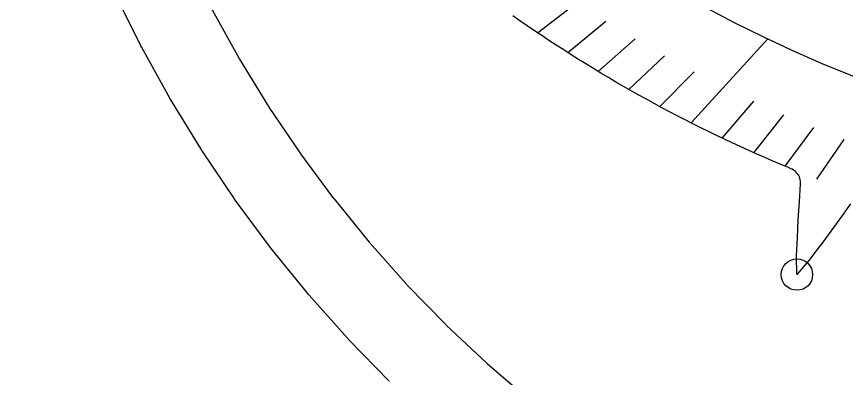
# Model space of a CAD drawing. Header units: millimetres. Extents: x -31.9 to 31.9, y -31.9 to 31.9.
# Drawn here: x -21.04 to -7.79, y -15.29 to -9.53 of the extents above; entities that cross this region are included whole.
import ezdxf

# ---------------------------------------------------------------- set-up
doc = ezdxf.new("R2010")
doc.units = ezdxf.units.MM
for name, color, linetype in [('CUT_INNER', 6, 'Continuous'), ('ENGRAVE', 7, 'Continuous'), ('ENGRAVE_FINE', 8, 'Continuous')]:
    doc.layers.add(name, color=color, linetype=linetype)

msp = doc.modelspace()

# ---------------------------------------------------------------- linework, layer by layer
at = {"layer": 'CUT_INNER'}
for points in [[(-15.0918, -15.3399), (-15.7362, -14.6781), (-15.7382, -14.6761), (-15.7556, -14.6574), (-15.7574, -14.6554), (-16.3719, -13.9656), (-16.3737, -13.9636), (-16.3902, -13.9441), (-16.392, -13.942), (-16.9752, -13.2257), (-16.977, -13.2235), (-16.9926, -13.2034), (-16.9943, -13.2011), (-17.5452, -12.4597), (-17.5468, -12.4574), (-17.5616, -12.4366), (-17.5632, -12.4343), (-18.0806, -11.6691), (-18.0821, -11.6668), (-18.096, -11.6453), (-18.0974, -11.643), (-18.5804, -10.8556), (-18.5819, -10.8532), (-18.5947, -10.8312), (-18.5961, -10.8288), (-19.0437, -10.0207), (-19.045, -10.0183), (-19.0569, -9.9957), (-19.0581, -9.9932), (-19.4694, -9.1661)], [(-17.9186, -9.4185), (-17.4888, -10.1945), (-17.4832, -10.204), (-17.0193, -10.9602), (-17.0133, -10.9695), (-16.5164, -11.7044), (-16.51, -11.7134), (-15.981, -12.4255), (-15.9742, -12.4342), (-15.4141, -13.1221), (-15.4069, -13.1306), (-14.8168, -13.793), (-14.8093, -13.8011), (-14.1904, -14.4366), (-14.1825, -14.4444), (-13.5361, -15.0519), (-13.5278, -15.0593), (-12.8551, -15.6375)], [(-7.7275, -12.5105), (-7.8722, -12.7142), (-8.0417, -12.9484), (-8.2133, -13.1818), (-8.2141, -13.1829), (-8.386, -13.4113), (-8.3909, -13.4175), (-8.5773, -13.6353), (-8.5811, -13.6393), (-8.5815, -13.6337), (-8.5874, -13.3471), (-8.5873, -13.3393), (-8.5753, -13.0537), (-8.5752, -13.0523), (-8.5598, -12.7648), (-8.5423, -12.4766), (-8.5231, -12.2001), (-8.5226, -12.1761), (-8.5244, -12.1521), (-8.5285, -12.1284), (-8.5348, -12.1052), (-8.5434, -12.0827), (-8.5541, -12.0612), (-8.5667, -12.0408), (-8.5813, -12.0217), (-8.5977, -12.004), (-8.6157, -11.9881), (-8.6351, -11.9739), (-8.6558, -11.9617), (-8.6776, -11.9515), (-8.7185, -11.9347), (-8.8475, -11.8808), (-8.9762, -11.8261), (-9.1045, -11.7706), (-9.2325, -11.7144), (-9.3601, -11.6573), (-9.4874, -11.5995), (-9.6143, -11.5409), (-9.7409, -11.4815), (-9.8671, -11.4214), (-9.9929, -11.3604), (-10.1184, -11.2987), (-10.2434, -11.2363), (-10.3681, -11.173), (-10.4924, -11.109), (-10.6163, -11.0443), (-10.7398, -10.9788), (-10.8629, -10.9125), (-10.9856, -10.8454), (-11.1079, -10.7777), (-11.2297, -10.7091), (-11.3511, -10.6399), (-11.4721, -10.5698), (-11.5927, -10.4991), (-11.7129, -10.4276), (-11.8326, -10.3553), (-11.9518, -10.2824), (-12.0706, -10.2087), (-12.1889, -10.1342), (-12.3068, -10.0591), (-12.4243, -9.9832), (-12.5412, -9.9066), (-12.6577, -9.8293), (-12.7737, -9.7513), (-12.8892, -9.6725), (-13.0043, -9.5931), (-13.1188, -9.513)]]:
    msp.add_lwpolyline(points, dxfattribs=at)
at = {"layer": 'ENGRAVE'}
for points in [[(-12.7239, -9.7849), (-11.2613, -8.6601)], [(-10.2736, -11.221), (-9.048, -9.8824)]]:
    msp.add_lwpolyline(points, dxfattribs=at)
for centre, radius in [((0, 9.1156), 21.0426), ((-8.5814, -13.64), 0.25)]:
    msp.add_circle(centre, radius, dxfattribs=at)
at = {"layer": 'ENGRAVE_FINE'}
for points in [[(-12.2409, -10.1012), (-11.6346, -9.6009)], [(-11.7541, -10.4028), (-11.1672, -9.8834)], [(-11.2638, -10.6898), (-10.6971, -10.152)], [(-10.7702, -10.9625), (-10.2244, -10.4069)], [(-9.7743, -11.4657), (-9.2723, -10.8767)], [(-9.2725, -11.6966), (-8.7932, -11.092)], [(-8.7684, -11.9139), (-8.3125, -11.2945)], [(-8.2622, -12.1179), (-7.8302, -11.4843)]]:
    msp.add_lwpolyline(points, dxfattribs=at)

doc.saveas('drawing.dxf')
